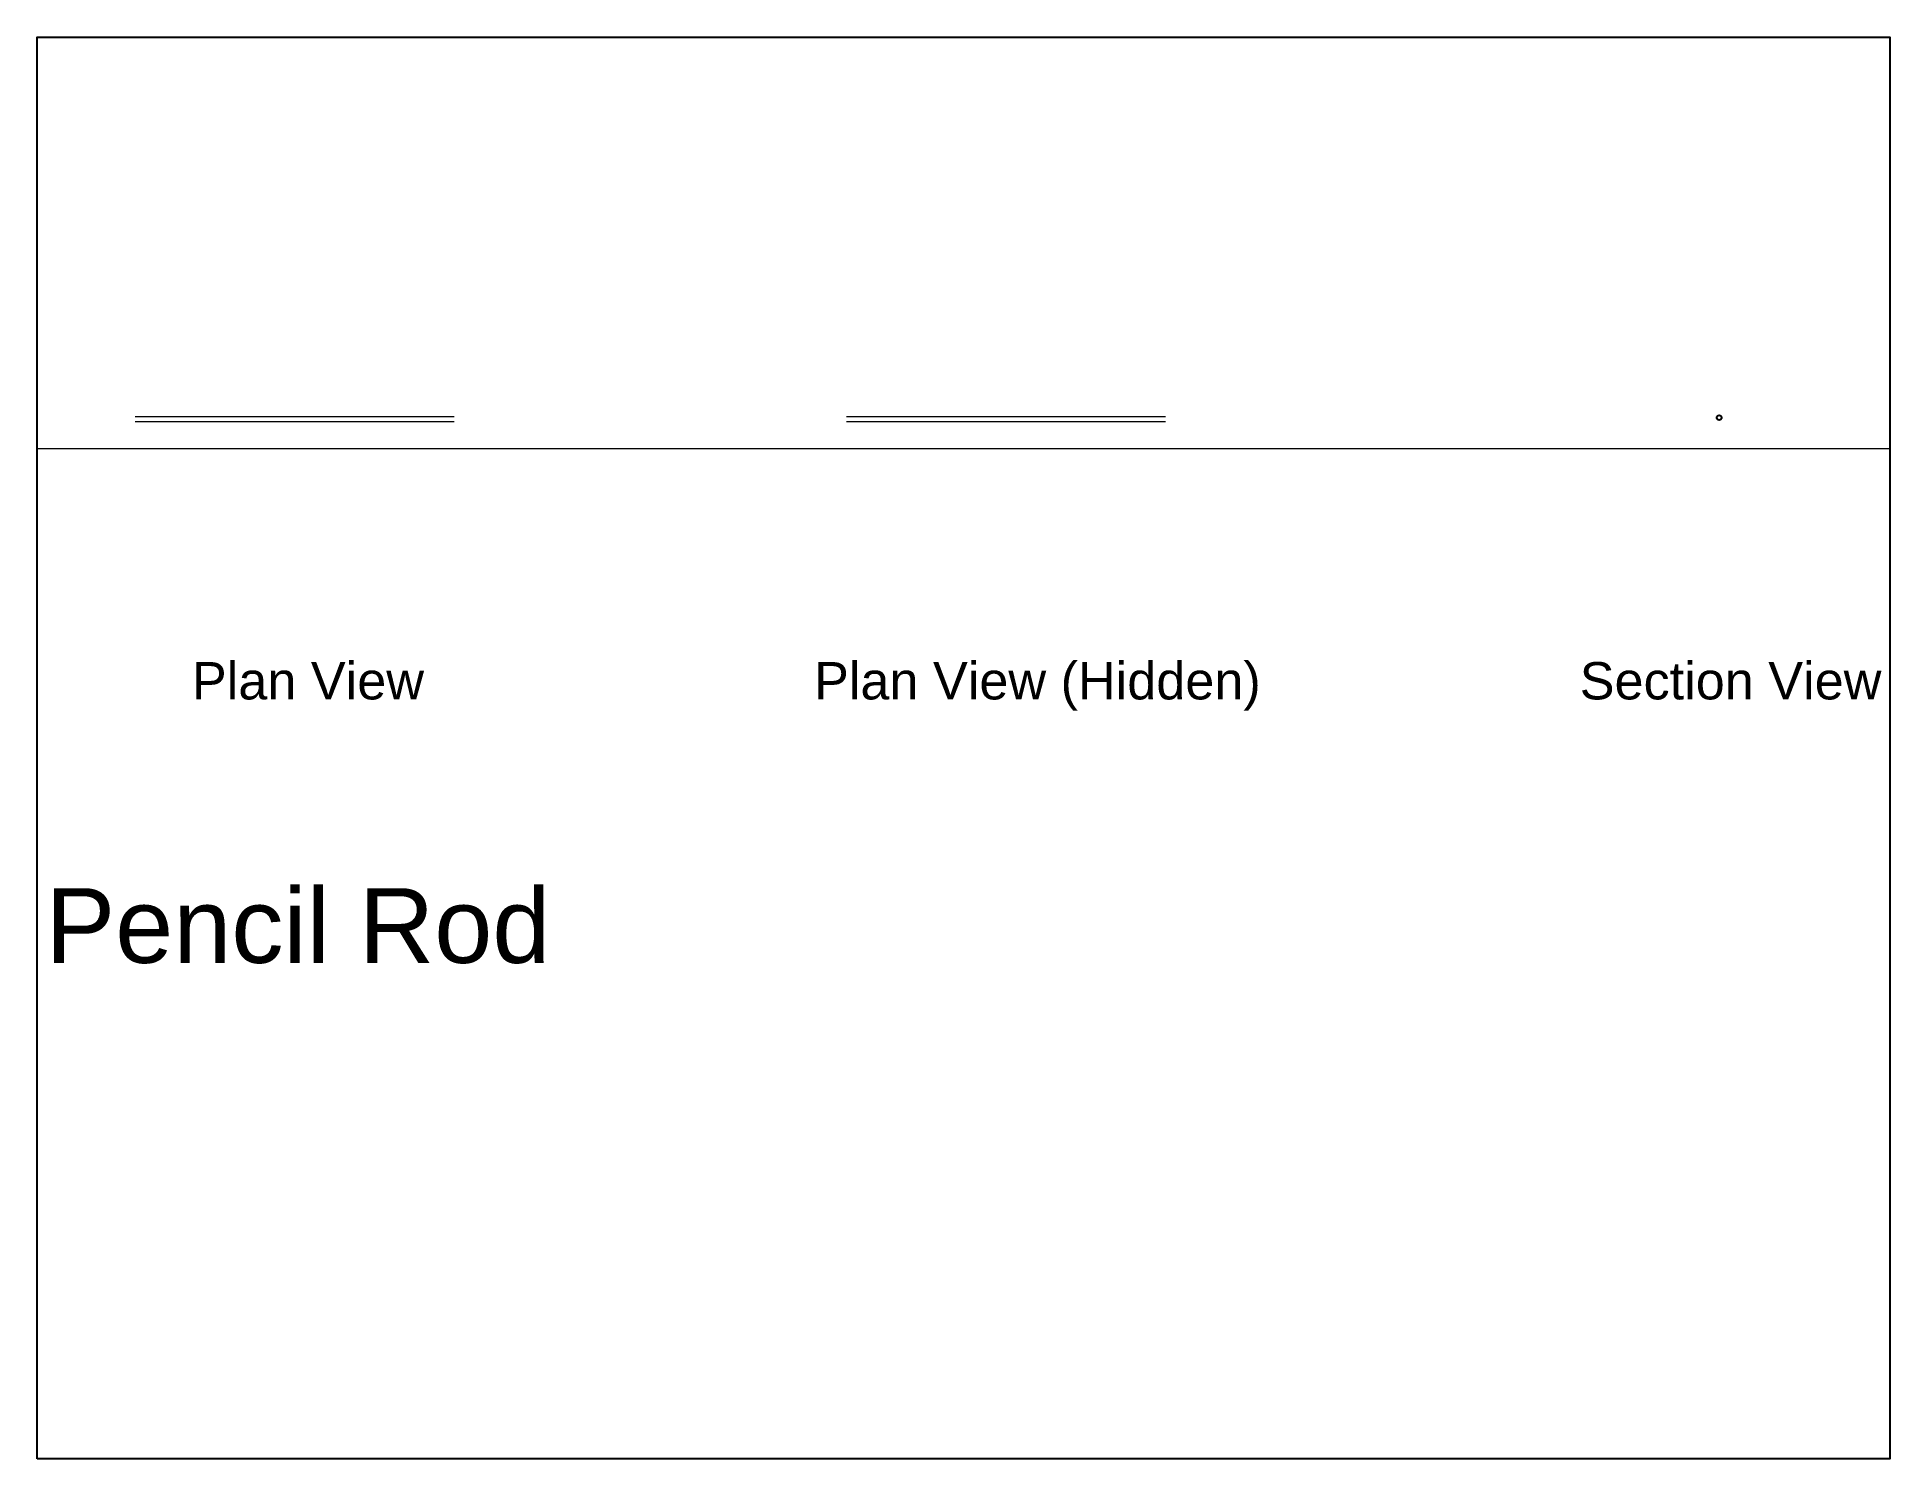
# Paper-space layout 'Layout1' of a CAD drawing. Header units: inches. Extents: x 1.08 to 9.68, y 0.82 to 7.42.
# The model-space entities are those that its viewports show. They can reach past a viewport. Long polylines and large blocks are cut down to what shows.
import ezdxf
from ezdxf.enums import TextEntityAlignment as Align

# ---------------------------------------------------------------- set-up
doc = ezdxf.new("R2010")
doc.units = ezdxf.units.IN
doc.header["$LTSCALE"] = 48
doc.header["$MEASUREMENT"] = 0
doc.linetypes.add('HIDDEN2', pattern=[0.1875, 0.125, -0.0625])
doc.layers.add('A-Detl-Fine', color=90, linetype='Continuous', lineweight=18)
doc.layers.add('G-Anno-Ttlb', color=213, linetype='Continuous', lineweight=50)
doc.layers.add('G-Anno-Nplt', color=140, linetype='Continuous', lineweight=18, plot=False)
doc.styles.add('Arch-Dim', font='arial.ttf', dxfattribs={"width": 0.75})
doc.styles.add('RomanS', font='romans.shx')

# ---------------------------------------------------------------- blocks, each defined once
blk = doc.blocks.new('Anno_Title_T2')
at = {"color": 0, "linetype": 'ByBlock', "lineweight": -2, "style": 'RomanS'}
blk.add_attdef('TITLE', (0, 0.4999999999999858), '', height=1.25, dxfattribs=at)
blk.add_attdef('SCALE', text='', height=0.75, dxfattribs=at).set_placement((0, -0.5000000000000142), align=Align.TOP_LEFT)
blk = doc.blocks.new('AecDtl_PencilRodSection')
at = {"color": 0, "linetype": 'ByBlock', "lineweight": -2, "ltscale": 0.0625}
blk.add_circle((0, 0), 0.0625, dxfattribs=at)

msp = doc.modelspace()

# ---------------------------------------------------------------- linework, layer by layer
at = {"layer": 'A-Detl-Fine'}
for points in [[(6.508085030840903, 23.95699202749893), (14.5080850308409, 23.95699202749893)], [(6.508085030840903, 23.83199202749893), (14.5080850308409, 23.83199202749893)]]:
    msp.add_lwpolyline(points, dxfattribs=at)
at = {"layer": 'A-Detl-Fine', "linetype": 'HIDDEN2', "ltscale": 0.0625}
for points in [[(24.35697103918483, 23.95699202749893), (32.35697103918483, 23.95699202749893)], [(24.35697103918483, 23.83199202749893), (32.35697103918483, 23.83199202749893)]]:
    msp.add_lwpolyline(points, dxfattribs=at)
at = {"layer": 'G-Anno-Nplt'}
msp.add_xline((677.332099824667, 23.15949079568304), (1, 0), dxfattribs=at)

# ---------------------------------------------------------------- block references
msp.add_blockref('AecDtl_PencilRodSection', (46.25269014531159, 23.92916505860944))
at = {"layer": 'G-Anno-Ttlb'}
ref = msp.add_blockref('Anno_Title_T2', (7.929944851920936, 16.48414350661005), dxfattribs=dict(at, xscale=0.75, yscale=0.75, zscale=0.75))
ref.add_attrib('TITLE', 'Plan View', (7.929944851920936, 16.85914350661005), dxfattribs={"layer": '0', "color": 0, "linetype": 'ByBlock', "lineweight": -2, "height": 0.9375, "style": 'Arch-Dim'})
ref = msp.add_blockref('Anno_Title_T2', (23.5407926674111, 16.48414350661005), dxfattribs=dict(at, xscale=0.75, yscale=0.75, zscale=0.75))
ref.add_attrib('TITLE', 'Plan View (Hidden)', (23.5407926674111, 16.85914350661005), dxfattribs={"layer": '0', "color": 0, "linetype": 'ByBlock', "lineweight": -2, "height": 0.9375, "style": 'Arch-Dim'})
ref = msp.add_blockref('Anno_Title_T2', (42.75339339167294, 16.48414350661005), dxfattribs=dict(at, xscale=0.75, yscale=0.75, zscale=0.75))
ref.add_attrib('TITLE', 'Section View', (42.75339339167294, 16.85914350661005), dxfattribs={"layer": '0', "color": 0, "linetype": 'ByBlock', "lineweight": -2, "height": 0.9375, "style": 'Arch-Dim'})
ref = msp.add_blockref('Anno_Title_T2', (4.258804853206584, 9.497811047476262), dxfattribs=dict(at, xscale=1.5, yscale=1.5, zscale=1.5))
ref.add_attrib('TITLE', 'Pencil Rod', (4.258804853206584, 10.24781104747626), dxfattribs={"layer": '0', "color": 0, "linetype": 'ByBlock', "lineweight": -2, "height": 1.875, "style": 'Arch-Dim'})

psp = doc.layouts.get("Layout1")

# ---------------------------------------------------------------- linework, layer by layer
psp.add_lwpolyline([(1.075000024217321, 0.8249999641433474), (1.075000024217321, 7.424999677290129), (9.675000217955882, 7.424999677290129), (9.675000217955882, 0.8249999641433474)], close=True)

# ---------------------------------------------------------------- viewports
at = {"layer": '0'}
psp.add_viewport(center=(5.375000121086601, 4.124999820716738), size=(8.60000019373856, 6.599999713146781), view_center_point=(27.29116121617691, 15.64019638424456), view_height=35.68102245730529, dxfattribs=at)

doc.saveas('drawing.dxf')
